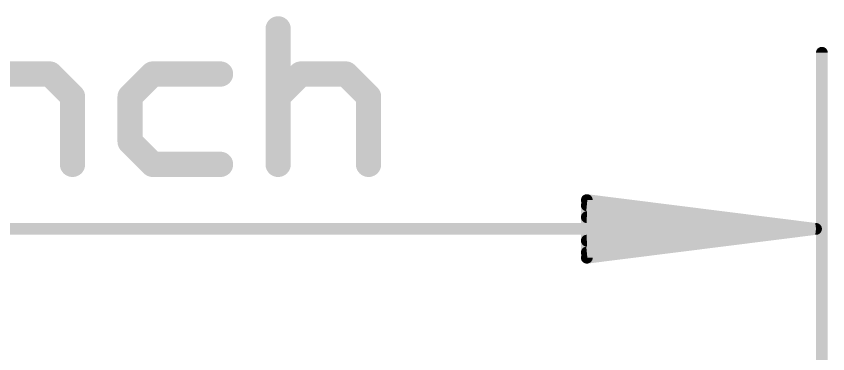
# Model space of a CAD drawing. Extents: x -39 to 68, y -15 to 21.
# Drawn here: x 13.95 to 22.93, y 17.41 to 21.15 of the extents above; entities that cross this region are included whole.
import ezdxf

# ---------------------------------------------------------------- set-up
doc = ezdxf.new("R2010")
doc.units = 0
doc.layers.add('47', color=253, linetype='CONTINUOUS')

msp = doc.modelspace()

# ---------------------------------------------------------------- linework, layer by layer
at = {"layer": '47'}
for points, const_width in [([(16.8455, 21.0101), (16.8455, 19.5102)], 0.2794), ([(22.86, 17.272), (22.86, 20.746)], 0.13), ([(13.5712, 20.5101), (14.3212, 20.5101)], 0.2794), ([(14.3212, 20.5101), (14.5711, 20.2601)], 0.2794), ([(15.4583, 20.5101), (15.2084, 20.2601)], 0.2794), ([(16.2083, 20.5101), (15.4583, 20.5101)], 0.2794), ([(16.8455, 20.2601), (17.0955, 20.5101)], 0.2794), ([(17.0955, 20.5101), (17.5955, 20.5101)], 0.2794), ([(17.5955, 20.5101), (17.8454, 20.2601)], 0.2794), ([(14.5711, 20.2601), (14.5711, 19.5102)], 0.2794), ([(15.2084, 20.2601), (15.2084, 19.7602)], 0.2794), ([(17.8454, 20.2601), (17.8454, 19.5102)], 0.2794), ([(15.2084, 19.7602), (15.4583, 19.5102)], 0.2794), ([(15.4583, 19.5102), (16.2083, 19.5102)], 0.2794), ([(22.795, 18.796), (20.26, 19.1152)], 0.13), ([(20.26, 19.1152), (20.26, 18.4768)], 0.13), ([(22.795, 18.796), (20.26, 19.056)], 0.13), ([(22.795, 18.796), (20.26, 18.926)], 0.13), ([(0.065, 18.796), (22.795, 18.796)], 0.13), ([(20.26, 18.4768), (22.795, 18.796)], 0.13), ([(20.26, 18.666), (22.795, 18.796)], 0.13), ([(20.26, 18.536), (22.795, 18.796)], 0.13)]:
    msp.add_lwpolyline(points, dxfattribs=dict(at, const_width=const_width))
for points, const_width in [([(16.9154, 21.0101, 1), (16.7757, 21.0101)], 0.1397), ([(22.8925, 20.746, 1), (22.8275, 20.746)], 0.065), ([(14.3705, 20.5595, 1), (14.2718, 20.4607)], 0.1397), ([(14.3212, 20.4403, 1), (14.3212, 20.58)], 0.1397), ([(15.4583, 20.58, 1), (15.4583, 20.4403)], 0.1397), ([(15.5077, 20.4607, 1), (15.409, 20.5595)], 0.1397), ([(16.2083, 20.4403, 1), (16.2083, 20.58)], 0.1397), ([(17.0955, 20.58, 1), (17.0955, 20.4403)], 0.1397), ([(17.1449, 20.4607, 1), (17.0461, 20.5595)], 0.1397), ([(17.6449, 20.5595, 1), (17.5461, 20.4607)], 0.1397), ([(17.5955, 20.4403, 1), (17.5955, 20.58)], 0.1397), ([(14.641, 20.2601, 1), (14.5013, 20.2601)], 0.1397), ([(14.5217, 20.2107, 1), (14.6205, 20.3095)], 0.1397), ([(15.2782, 20.2601, 1), (15.1385, 20.2601)], 0.1397), ([(15.159, 20.3095, 1), (15.2578, 20.2107)], 0.1397), ([(16.7961, 20.3095, 1), (16.8949, 20.2107)], 0.1397), ([(17.9153, 20.2601, 1), (17.7756, 20.2601)], 0.1397), ([(17.7961, 20.2107, 1), (17.8948, 20.3095)], 0.1397), ([(15.2578, 19.8096, 1), (15.159, 19.7108)], 0.1397), ([(15.1385, 19.7602, 1), (15.2782, 19.7602)], 0.1397), ([(14.5013, 19.5102, 1), (14.641, 19.5102)], 0.1397), ([(15.4583, 19.58, 1), (15.4583, 19.4404)], 0.1397), ([(15.409, 19.4608, 1), (15.5077, 19.5596)], 0.1397), ([(16.2083, 19.4404, 1), (16.2083, 19.58)], 0.1397), ([(16.7757, 19.5102, 1), (16.9154, 19.5102)], 0.1397), ([(17.7756, 19.5102, 1), (17.9153, 19.5102)], 0.1397), ([(20.2641, 19.1475, 1), (20.2559, 19.083)], 0.065), ([(20.2925, 19.1152, 1), (20.2275, 19.1152)], 0.065), ([(20.2633, 19.0883, 1), (20.2567, 19.0237)], 0.065), ([(20.2617, 18.9585, 1), (20.2583, 18.8935)], 0.065), ([(22.7991, 18.7638, 1), (22.7909, 18.8282)], 0.065), ([(22.7909, 18.7638, 1), (22.7991, 18.8282)], 0.065), ([(22.7983, 18.7637, 1), (22.7917, 18.8283)], 0.065), ([(22.7917, 18.7637, 1), (22.7983, 18.8283)], 0.065), ([(22.7933, 18.7635, 1), (22.7967, 18.8285)], 0.065), ([(22.7967, 18.7635, 1), (22.7933, 18.8285)], 0.065), ([(22.795, 18.7635, 1), (22.795, 18.8285)], 0.065), ([(20.2583, 18.6985, 1), (20.2617, 18.6335)], 0.065), ([(20.2567, 18.5683, 1), (20.2633, 18.5037)], 0.065), ([(20.2559, 18.509, 1), (20.2641, 18.4445)], 0.065), ([(20.2275, 18.4768, 1), (20.2925, 18.4768)], 0.065)]:
    msp.add_lwpolyline(points, format="xyb", dxfattribs=dict(at, const_width=const_width))

doc.saveas('drawing.dxf')
